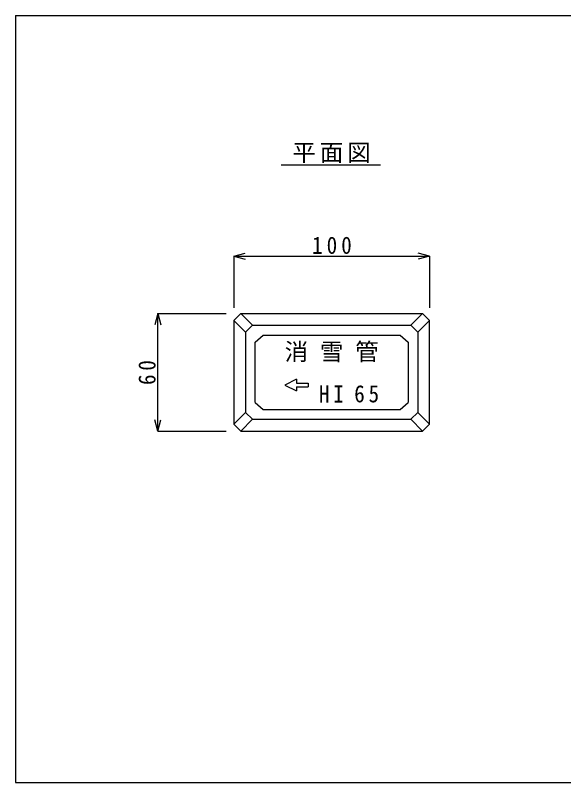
# Model space of a CAD drawing. Units: millimetres on the paper, with parts at other scales. Extents: x -140 to 4236, y -1707 to 1458.
# Drawn here: x -139.9 to 0.1, y -96.9 to 99.1 of the extents above; entities that cross this region are included whole.
import ezdxf
from ezdxf.enums import TextEntityAlignment as Align

# ---------------------------------------------------------------- set-up
doc = ezdxf.new("R2010")
doc.units = ezdxf.units.MM
doc.layers.add('0-0_図面枠', color=7, linetype='Continuous')
doc.layers.add('1-1', color=3, linetype='Continuous')
doc.styles.add('ＭＳ ゴシック', font='')
doc.styles.get('ＭＳ ゴシック').set_extended_font_data('MS Gothic')

msp = doc.modelspace()

# ---------------------------------------------------------------- linework, layer by layer
at = {"layer": '0-0_図面枠', "color": 5}
msp.add_line((-139.949, 99.1), (140.051, 99.1), dxfattribs=at)
msp.add_lwpolyline([(-139.949, 99.1), (-139.949, -96.9), (140.051, -96.9), (140.051, 99.1)], dxfattribs=at)
at = {"layer": '1-1'}
msp.add_line((-72.069, 60.91), (-46.746, 60.91), dxfattribs=at)
at = {"layer": '1-1', "color": 4}
for p, q in [((-84.179, 37.609), (-81.282, 38.386)), ((-84.179, 37.609), (-34.179, 37.609)), ((-84.179, 37.609), (-81.282, 36.833)), ((-84.179, 37.609), (-84.179, 24.421)), ((-34.179, 37.609), (-37.077, 38.386)), ((-34.179, 37.609), (-37.077, 36.833)), ((-34.179, 37.609), (-34.179, 24.421)), ((-103.584, 22.922), (-104.36, 20.024)), ((-103.584, -7.078), (-103.584, 22.922)), ((-103.584, 22.922), (-102.807, 20.024)), ((-103.584, 22.922), (-86.133, 22.922)), ((-103.584, -7.078), (-104.36, -4.18)), ((-103.584, -7.078), (-102.807, -4.18)), ((-103.584, -7.078), (-86.133, -7.078))]:
    msp.add_line(p, q, dxfattribs=at)
at = {"layer": '1-1', "color": 7}
for p, q in [((-84.179, 21.154), (-82.412, 22.922)), ((-82.412, 22.922), (-35.947, 22.922)), ((-79.412, 19.922), (-82.412, 22.922)), ((-38.947, 19.922), (-35.947, 22.922)), ((-35.947, 22.922), (-34.179, 21.154)), ((-84.179, 21.154), (-84.179, -5.31)), ((-81.179, 18.154), (-84.179, 21.154)), ((-81.179, 18.154), (-79.412, 19.922)), ((-79.412, 19.922), (-38.947, 19.922)), ((-38.947, 19.922), (-37.179, 18.154)), ((-37.179, 18.154), (-34.179, 21.154)), ((-34.179, -5.31), (-34.179, 21.154)), ((-81.179, 18.154), (-81.179, -2.31)), ((-37.179, 18.154), (-37.179, -2.31)), ((-78.679, 15.654), (-76.679, 17.422)), ((-76.679, 17.422), (-41.679, 17.422)), ((-41.679, 17.422), (-39.679, 15.654)), ((-78.679, 0.19), (-78.679, 15.654)), ((-39.679, 15.654), (-39.679, 0.19)), ((-68.179, 6.172), (-71.179, 4.672)), ((-68.179, 6.172), (-68.179, 5.172)), ((-71.179, 4.672), (-68.179, 3.172)), ((-68.179, 5.172), (-65.179, 5.172)), ((-68.179, 4.172), (-65.179, 4.172)), ((-68.179, 4.172), (-68.179, 3.172)), ((-65.179, 5.172), (-65.179, 4.172)), ((-78.679, 0.19), (-76.679, -1.578)), ((-41.679, -1.578), (-39.679, 0.19)), ((-76.679, -1.578), (-41.679, -1.578)), ((-81.179, -2.31), (-84.179, -5.31)), ((-81.179, -2.31), (-79.412, -4.078)), ((-38.947, -4.078), (-37.179, -2.31)), ((-37.179, -2.31), (-34.179, -5.31)), ((-82.412, -7.078), (-84.179, -5.31)), ((-79.412, -4.078), (-82.412, -7.078)), ((-79.412, -4.078), (-38.947, -4.078)), ((-38.947, -4.078), (-35.947, -7.078)), ((-34.179, -5.31), (-35.947, -7.078)), ((-82.412, -7.078), (-35.947, -7.078))]:
    msp.add_line(p, q, dxfattribs=at)

# ---------------------------------------------------------------- texts
at = {"layer": '1-1', "style": 'ＭＳ ゴシック'}
for s, p in [('消', (-71.179, 9.672)), ('雪', (-62.179, 9.672)), ('管', (-53.179, 9.672))]:
    msp.add_text(s, height=4.399, dxfattribs=at).set_placement(p, align=Align.BOTTOM_LEFT)
at = {"layer": '1-1', "char_height": 4.399, "attachment_point": 7, "style": 'ＭＳ ゴシック'}
for s, insert in [('\\T1.17;平面図', (-69.234, 61.379)), ('\\T1.38;\\W0.9;100', (-64.179, 38.109)), ('\\T1.36;\\W0.9;HI', (-62.429, 0.172)), ('\\T1.36;\\W0.9;65', (-53.429, 0.172))]:
    msp.add_mtext(s, dxfattribs=dict(at, insert=insert))
at = {"layer": '1-1', "insert": (-104.084, 4.672), "char_height": 4.399, "attachment_point": 7, "rotation": 90, "style": 'ＭＳ ゴシック'}
msp.add_mtext('\\T1.36;\\W0.9;60', dxfattribs=at)

doc.saveas('drawing.dxf')
